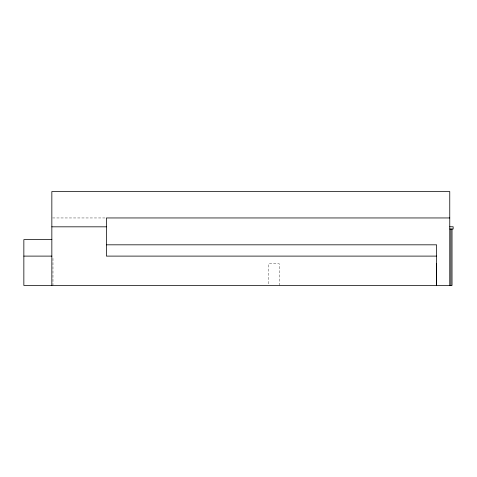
<?xml version="1.0" encoding="UTF-8"?>
<svg xmlns="http://www.w3.org/2000/svg" width="477" height="477" viewBox="0 0 477 477"><rect width="100%" height="100%" fill="white"/><g stroke="black" fill="none" stroke-linecap="round" stroke-linejoin="round"><path stroke-width="0.36" stroke-dasharray="2.38 1.79" d="M52.589 217.953L105.495 217.953M279.254 285.461L279.254 263.787L268.539 263.787L268.539 285.461M52.977 258.367L52.977 285.461"/><path stroke-width="0.72" d="M449.763 217.953L106.401 217.953L106.401 256.107L436.622 256.107M449.763 226.76L453.15 226.76L453.15 229.02L449.763 229.02M51.844 226.825L106.401 226.825M51.844 239.627L23.85 239.627L23.85 285.461L452.023 285.461L452.023 229.02M106.401 244.82L436.622 244.82L436.622 285.461M23.85 256.107L51.844 256.107M436.622 263.787L436.515 285.461M450.89 229.02L450.89 285.461M449.763 285.461L449.763 191.539L51.844 191.539L51.844 285.461"/></g></svg>
